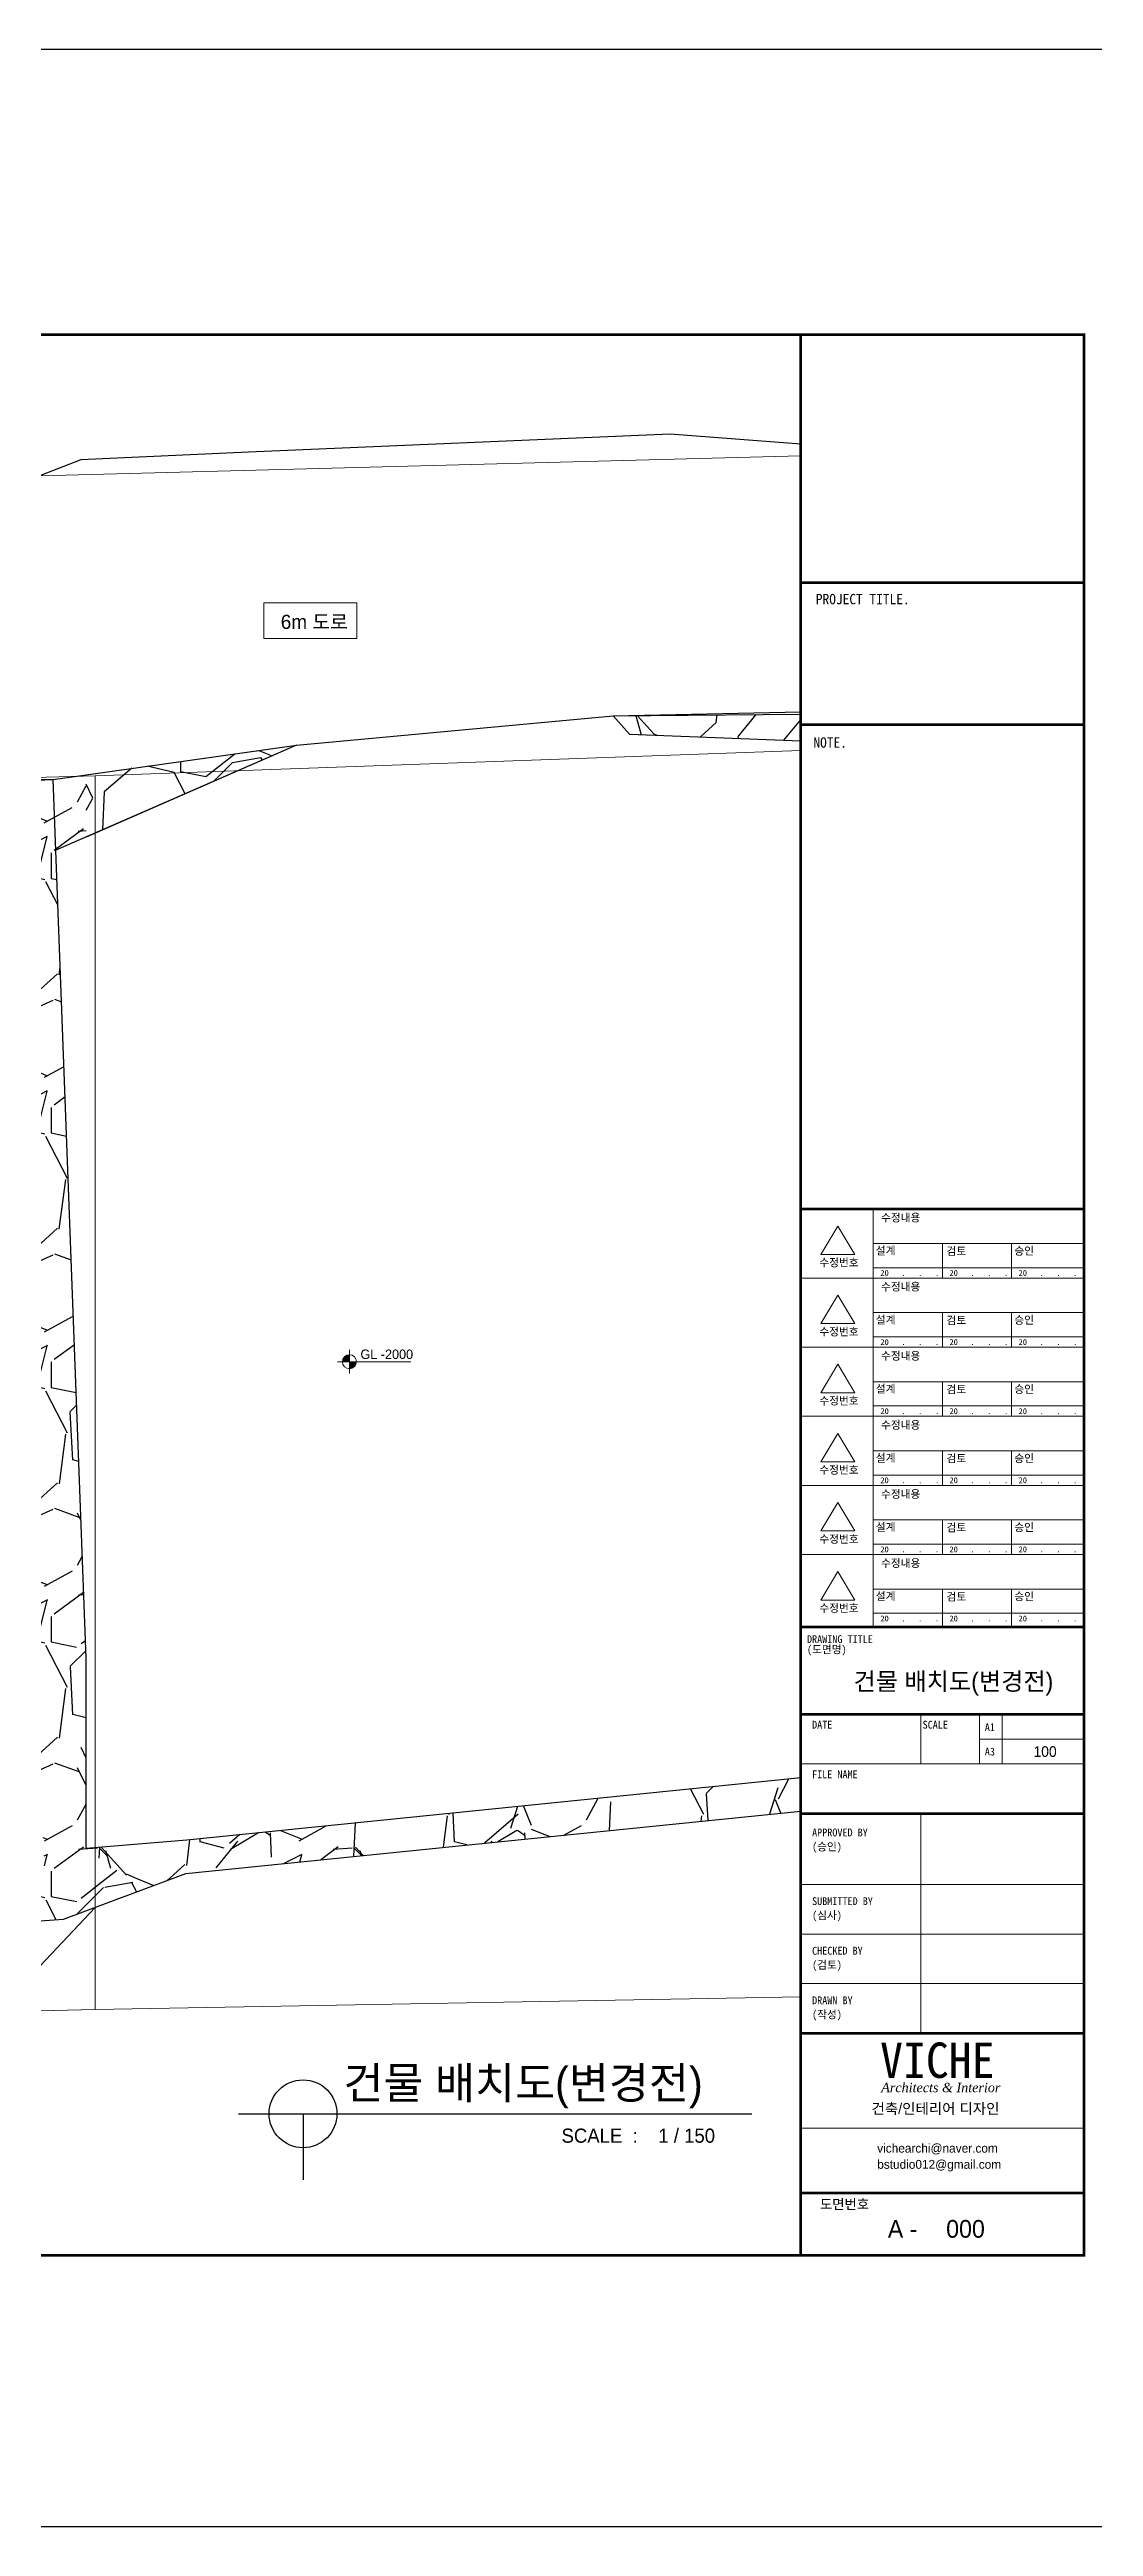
# Model space of a CAD drawing. Header units: millimetres. Extents: x 2237537 to 2823092, y 532110 to 734861.
# Drawn here: x 2604680 to 2626783, y 682425 to 734861 of the extents above; entities that cross this region are included whole.
import ezdxf
from ezdxf.enums import TextEntityAlignment as Align

# ---------------------------------------------------------------- set-up
doc = ezdxf.new("R2010")
doc.units = ezdxf.units.MM
doc.header["$LTSCALE"] = 300
doc.header["$MEASUREMENT"] = 0
doc.layers.get('0').update_dxf_attribs({"lineweight": 0})
for name, color, linetype in [('2', 2, 'Continuous'), ('A-SHT', 9, 'Continuous'), ('BOX-T1', 3, 'Continuous'), ('BOX-T2', 4, 'Continuous'), ('COL', 2, 'Continuous'), ('DIM', 7, 'Continuous'), ('FORM', 4, 'Continuous'), ('LINE', 7, 'Continuous'), ('TEX', 3, 'Continuous'), ('건물', 4, 'Continuous'), ('도면층4', 3, 'Continuous')]:
    doc.layers.add(name, color=color, linetype=linetype)
doc.layers.add('지적선', color=1, linetype='Continuous', lineweight=13)
doc.layers.add('타이틀글자', color=7, linetype='Continuous', lineweight=13)
doc.styles.add('box3', font='Expo M.ttf')
doc.styles.add('box4', font='GulimChe.ttf')
doc.styles.add('doul2', font='TIMESI.TTF')
doc.styles.add('RXHS', font='Expo M.ttf')
doc.styles.add('STYLE1', font='DotumChe.ttf')
doc.styles.add('울릉도', font='Expo M.ttf')
doc.styles.add('주열', font='Dotum.ttf')
doc.styles.add('타이틀', font='H2HDRM.TTF')
doc.styles.add('휴먼세엑스포', font='Dotum.ttf')

# ---------------------------------------------------------------- blocks, each defined once
blk = doc.blocks.new('FORM')
for p, q in [((156736, 34982), (156736, 34282)), ((157563, 34982), (157563, 34282)), ((157883, 34982), (157883, 34282)), ((157563, 34632), (159038, 34632)), ((155038, 34282), (159038, 34282)), ((156736, 33582), (156736, 30482)), ((155038, 32582), (159038, 32582)), ((155038, 31882), (159038, 31882)), ((155038, 31182), (159038, 31182))]:
    blk.add_line(p, q)
for points in [[(156063, 42115), (156063, 41140)], [(155561, 41874), (155320, 41473), (155801, 41473), (155561, 41874)], [(156063, 41627), (159038, 41627)], [(157039, 41627), (157039, 41140)], [(158014, 41627), (158014, 41140)], [(156063, 41286), (159038, 41286)], [(155038, 41140), (159038, 41140)], [(155038, 41140), (159038, 41140)], [(156063, 41140), (156063, 40164)], [(155561, 40899), (155320, 40497), (155801, 40497), (155561, 40899)], [(156063, 40652), (159038, 40652)], [(157039, 40652), (157039, 40164)], [(158014, 40652), (158014, 40164)], [(156063, 40311), (159038, 40311)], [(155038, 40164), (159038, 40164)], [(155038, 40164), (159038, 40164)], [(155561, 39924), (155320, 39522), (155801, 39522), (155561, 39924)], [(156063, 40164), (156063, 39189)], [(156063, 39677), (159038, 39677)], [(157039, 39677), (157039, 39189)], [(158014, 39677), (158014, 39189)], [(155038, 39189), (159038, 39189)], [(155038, 39189), (159038, 39189)], [(156063, 39335), (159038, 39335)], [(156063, 39189), (156063, 38214)], [(155561, 38948), (155320, 38547), (155801, 38547), (155561, 38948)], [(156063, 38702), (159038, 38702)], [(157039, 38702), (157039, 38214)], [(158014, 38702), (158014, 38214)], [(155038, 38214), (159038, 38214)], [(155038, 38214), (159038, 38214)], [(156063, 38360), (159038, 38360)], [(156063, 38214), (156063, 37239)], [(155561, 37973), (155320, 37571), (155801, 37571), (155561, 37973)], [(156063, 37726), (159038, 37726)], [(157039, 37726), (157039, 37239)], [(158014, 37726), (158014, 37239)], [(155038, 37239), (159038, 37239)], [(155038, 37239), (159038, 37239)], [(156063, 37385), (159038, 37385)], [(156063, 37239), (156063, 36213)], [(155561, 36998), (155320, 36596), (155801, 36596), (155561, 36998)], [(156063, 36751), (159038, 36751)], [(157039, 36751), (157039, 36213)], [(158014, 36751), (158014, 36213)], [(156063, 36410), (159038, 36410)], [(155038, 29140), (159038, 29140)]]:
    blk.add_lwpolyline(points)
at = {"layer": 'A-SHT'}
blk.add_lwpolyline([(157038, 42115), (159038, 42115)], dxfattribs=at)
at = {"layer": 'FORM', "flags": 128}
blk.add_lwpolyline([(162564, 26543), (159542, 26543), (159542, 23521), (162564, 23521), (162564, 58478), (159542, 58478), (159542, 55456), (162564, 55456), (162564, 58478), (115719, 58478), (115719, 55456), (118742, 55456), (118742, 58478), (115719, 58478), (115719, 23521), (118742, 23521), (118742, 26543), (115719, 26543), (115719, 23521), (162564, 23521)], dxfattribs=at)
at = {"layer": 'FORM', "const_width": 37.8}
blk.add_lwpolyline([(120245, 27347), (120245, 54452), (159038, 54452), (159038, 27347)], close=True, dxfattribs=at)
at = {"layer": 'FORM'}
for points, const_width in [([(159038, 50952), (155038, 50952)], 37.5), ([(159038, 48952), (155038, 48952)], 37.5), ([(155038, 42115), (159038, 42115)], 37.5), ([(155038, 36213), (159038, 36213)], 37.5), ([(155038, 34982), (159038, 34982)], 37.5), ([(155038, 33582), (159038, 33582)], 37.1), ([(155038, 30482), (159038, 30482)], 37.1), ([(155038, 28225), (159038, 28225)], 37.5)]:
    blk.add_lwpolyline(points, dxfattribs=dict(at, const_width=const_width))
at = {"layer": 'BOX-T2', "style": 'box4'}
for s, height, p in [('PROJECT TITLE.', 146.29, (155914, 50649)), ('NOTE.', 146.3, (155454, 48625))]:
    blk.add_text(s, height=height, dxfattribs=at).set_placement(p, align=Align.CENTER)
for s, height, p in [('수정내용', 110.6, (156172, 41937)), ('수정번호', 110.6, (155301, 41303)), ('설계', 110.6, (156098, 41472)), ('20   .   .   .', 82.9, (156163, 41171)), ('검토', 110.6, (157097, 41464)), ('20   .   .   .', 82.9, (157138, 41171)), ('승인', 110.6, (158054, 41468)), ('20   .   .   .', 82.9, (158114, 41171)), ('수정내용', 110.6, (156172, 40962)), ('설계', 110.6, (156098, 40496)), ('검토', 110.6, (157097, 40488)), ('승인', 110.6, (158054, 40493)), ('수정번호', 110.6, (155301, 40328)), ('20   .   .   .', 82.9, (156163, 40195)), ('20   .   .   .', 82.9, (157138, 40195)), ('20   .   .   .', 82.9, (158114, 40195)), ('수정내용', 110.6, (156172, 39986)), ('설계', 110.6, (156098, 39521)), ('검토', 110.6, (157097, 39513)), ('승인', 110.6, (158054, 39518)), ('수정번호', 110.6, (155301, 39353)), ('20   .   .   .', 82.9, (156163, 39220)), ('20   .   .   .', 82.9, (157138, 39220)), ('20   .   .   .', 82.9, (158114, 39220)), ('수정내용', 110.6, (156172, 39011)), ('수정번호', 110.6, (155301, 38377)), ('설계', 110.6, (156098, 38546)), ('검토', 110.6, (157097, 38538)), ('승인', 110.6, (158054, 38542)), ('20   .   .   .', 82.9, (156163, 38245)), ('수정내용', 110.6, (156172, 38036)), ('20   .   .   .', 82.9, (157138, 38245)), ('20   .   .   .', 82.9, (158114, 38245)), ('수정번호', 110.6, (155301, 37402)), ('설계', 110.6, (156098, 37571)), ('검토', 110.6, (157097, 37563)), ('승인', 110.6, (158054, 37567)), ('20   .   .   .', 82.9, (156163, 37270)), ('수정내용', 110.6, (156172, 37061)), ('20   .   .   .', 82.9, (157138, 37270)), ('20   .   .   .', 82.9, (158114, 37270)), ('설계', 110.6, (156098, 36595)), ('검토', 110.6, (157097, 36587)), ('승인', 110.6, (158054, 36592)), ('수정번호', 110.6, (155301, 36427)), ('20   .   .   .', 82.9, (156163, 36294)), ('20   .   .   .', 82.9, (157138, 36294)), ('20   .   .   .', 82.9, (158114, 36294)), ('DRAWING TITLE', 110.59, (155127, 35989)), ('(도면명)', 110.6, (155127, 35843)), ('DATE', 110.6, (155199, 34781)), ('SCALE', 110.6, (156759, 34781)), ('A1', 110.6, (157637, 34746)), ('A3', 110.6, (157637, 34402)), ('FILE NAME', 110.6, (155199, 34081)), ('APPROVED BY', 110.59, (155199, 33260)), ('(승인)', 110.6, (155199, 33060)), ('SUBMITTED BY', 110.59, (155199, 32291)), ('(심사)', 110.6, (155199, 32091)), ('CHECKED BY', 110.6, (155199, 31591)), ('(검토)', 110.6, (155199, 31391)), ('DRAWN BY', 110.6, (155199, 30891)), ('(작성)', 110.6, (155199, 30691)), ('도면번호', 138.3, (155310, 28000))]:
    blk.add_text(s, height=height, dxfattribs=at).set_placement(p)

msp = doc.modelspace()

# ---------------------------------------------------------------- hatches: boundary and pattern name
at = {"ltscale": 10000}
h = msp.add_hatch(color=256, dxfattribs=at)
h.paths.add_polyline_path([(2611030.2, 707081.1), (2611030.2, 707231.1, 0.4142136), (2610880.2, 707081.1)])
h.paths.add_polyline_path([(2611030.2, 706931.1, 0.4142136), (2611180.2, 707081.1), (2611030.2, 707081.1)])
at = {"layer": 'LINE'}
h = msp.add_hatch(dxfattribs=at)
h.set_pattern_fill('GRAVEL', color=142, scale=150000, angle=45.00931, style=0)
h.set_pattern_definition([(273.022113, (3172410.14, 554335.7), (2701.5333, -45798.92095), [512.582, -50745.756]), (229.97901, (3172437.16, 553823.84), (29629.226217, 35027.849136), [879.608, -87081.004]), (177.519707, (3171871.52, 553150.23), (56576.066075, -2684.93579), [620.223, -61402.057]), (312.28301, (3171494.63, 551425.95), (-51196.65541, 56567.27514), [801.008, -79299.613]), (337.843008, (3172033.54, 550833.35), (-45802.43255, 18851.08033), [785.451, -77759.711]), (42.28301, (3172760.99, 550537.11), (-56567.26918, -51196.648823), [801.008, -79299.604]), (82.703513, (3173353.6, 551076.03), (-8072.20512, -61965.08392), [1059.291, -104869.66]), (117.264612, (3173488.13, 552126.74), (-40423.83559, 78121.72622), [1000.08, -99007.965]), (166.438907, (3173030, 553015.71), (-56577.77277, 13461.14884), [803.72, -79568.26]), (220.24571, (3172248.68, 553204.17), (32324.49721, 26946.02419), [917.57, -44960.852]), (267.406713, (3171548.32, 552611.36), (-2684.04434, -61964.173003), [1186.617, -117475.212]), (183.82341, (3174188.28, 554066.6), (-35022.5273, -2699.77888), [405.008, -40095.904]), (216.47851, (3173784.17, 554039.58), (40406.29923, 29641.34507), [770.523, -76281.904]), (270.0093, (3173164.6, 553581.5), (2694.513, -2693.638), [538.814, -4849.336]), (248.20791, (3172652.7, 553716.1), (8079.18757, 18859.9215), [290.162, -28725.902]), (336.81071, (3172545, 553446.7), (-10777.1913, 5386.407), [410.35, -20107.203]), (75.97311, (3172922.2, 553285.1), (2691.8747, 13470.8187), [666.48, -21549.452]), (206.5744, (3173083.7, 553931.7), (8081.7918, 2695.3964), [481.93, -11566.35]), (61.39881, (3170982.68, 551883.86), (18852.87825, 35026.06345), [675.132, -66838.204]), (115.35551, (3171305.87, 552476.61), (18865.09659, -40408.02107), [566.399, -56073.308]), (338.20791, (3172544.8, 554470.43), (-18859.92243, 8079.18976), [580.32, -28435.804]), (28.61981, (3173083.67, 554255), (-35019.93468, -18864.260224), [675.132, -66838.204]), (24.45331, (3172653.28, 550213.8), (-18857.236, -8085.3178), [651.053, -31901.552]), (339.78441, (3173245.93, 550483.3), (-43107.81577, 16157.47837), [545.508, -54005.408]), (111.81071, (3175266.27, 551803.74), (-8085.31854, 18857.2958), [580.32, -28435.804]), (62.36331, (3175050.66, 552342.52), (-24239.26719, -45803.2346), [638.675, -63228.604]), (114.45331, (3173946.4, 550483.43), (8085.32, -18857.23694), [325.527, -32227.205]), (146.31921, (3175104.66, 551642.1), (-13471.6514, 8080.022), [194.273, -19233.003]), (210.9731, (3174943, 551749.8), (10775.4335, 5389.915), [785.45, -14923.576]), (231.01831, (3174269.54, 551345.58), (24241.843164, 29638.74042), [727.9, -72062.104]), (348.6994, (3173164.7, 553042.7), (-8082.6649, 2692.7581), [549.486, -13187.672]), (38.16651, (3173703.53, 552935), (51180.93882, 40419.465717), [959.336, -94974.005]), (105.95471, (3174457.77, 553527.8), (8087.02853, -29633.46508), [392.262, -38834.105]), (135.0093, (3174350, 553905), (-5388.154, -0.875), [228.6, -3581.4]), (165.265707, (3174134.83, 551372.5), (29636.12937, -8077.43086), [529.3, -52400.857]), (93.022113, (3173622.94, 551507.12), (-2701.5333, 45798.92095), [1025.165, -50233.206]), (45.0093, (3173569, 552531), (-0.876, 5388.154), [990.6, -2819.4]), (10.314107, (3174269.23, 553231.44), (-45797.9518, -8089.62217), [602.415, -59638.955]), (299.06391, (3174861.9, 553339.3), (8084.4397, -13469.10513), [554.744, -27182.554]), (252.655313, (3175131.4, 552854.4), (-24233.959016, -78132.172943), [903.218, -89418.756]), (220.43541, (3174862.13, 551992.26), (-37711.819124, -32335.072687), [955.544, -94598.705]), (220.43541, (3174862.13, 551992.26), (-37711.819124, -32335.072687), [955.544, -94598.705])])
h.paths.add_polyline_path([(2586276, 719389.7), (2585488, 719341.4), (2585155.1, 715804.6), (2585086.3, 697900), (2602643, 695122.2), (2604599.7, 695947.8), (2601843.5, 696401.5), (2592206.3, 697823), (2586753.8, 698562.1), (2586474.6, 706826)])
h.paths.add_polyline_path([(2604599.7, 695947.8), (2604575.5, 695253.2), (2604977.1, 695280.4), (2605644.7, 695530.2), (2605644.7, 696053.9)])
h.paths.add_polyline_path([(2605644.7, 696053.9), (2605644.7, 695530.2), (2607565.2, 696248.9)])
h.paths.add_polyline_path([(2604599.7, 695947.8), (2602643, 695122.2), (2604575.5, 695253.2)], flags=17)
h.paths.add_polyline_path([(2597584.5, 718849.1), (2597584.5, 718848.4), (2604332.7, 718621), (2604361.7, 719409.4), (2604265.8, 719409.1)], flags=17)
h.paths.add_polyline_path([(2604361.7, 719409.4), (2604332.7, 718621), (2604730.4, 718606.3), (2604760, 719410.8)], flags=17)
h.paths.add_polyline_path([(2586209.2, 723616.1), (2584966.9, 723087.5), (2585608.7, 720623.2), (2585488, 719341.4), (2586276, 719389.7)])
h.paths.add_polyline_path([(2605452.7, 696776), (2605425.3, 696031.6), (2607563.8, 696248.7), (2607589.8, 696956.4)])
h.paths.add_polyline_path([(2604599.7, 695947.8), (2605425.3, 696031.6), (2605452.7, 696776), (2605452.7, 700803.4), (2604816.3, 717899.3), (2605452.7, 718186.1), (2605452.7, 719385.3), (2604760, 719410.8), (2604730.4, 718606.3), (2604332.7, 718621), (2604332.7, 700708.8)])
h.paths.add_polyline_path([(2620584.1, 697570.7), (2620584.1, 698275.8), (2607589.8, 696956.4), (2607563.8, 696248.7)])
h = msp.add_hatch(dxfattribs=at)
h.set_pattern_fill('GRAVEL', color=142, scale=150000, angle=45.00931, style=0)
h.set_pattern_definition([(273.0221, (2623220.67, 702297.62), (2701.5333, -45798.921), [512.58, -50745.76]), (229.979, (2623247.7, 701785.75), (29629.2262, 35027.8491), [879.61, -87081]), (177.5197, (2622682.05, 701112.14), (56576.066, -2684.9358), [620.22, -61402.06]), (312.283, (2622305.16, 699387.87), (-51196.6554, 56567.2751), [801.01, -79299.61]), (337.843, (2622844.07, 698795.26), (-45802.4326, 18851.0803), [785.45, -77759.71]), (42.283, (2623571.52, 698499.03), (-56567.2692, -51196.6488), [801.01, -79299.6]), (82.7035, (2624164.13, 699037.94), (-8072.2051, -61965.0839), [1059.29, -104869.66]), (117.2646, (2624298.66, 700088.65), (-40423.8356, 78121.7262), [1000.08, -99007.97]), (166.4389, (2623840.52, 700977.62), (-56577.7728, 13461.1488), [803.72, -79568.26]), (220.2457, (2623059.2, 701166.08), (32324.497, 26946.024), [917.57, -44960.85]), (267.4067, (2622358.85, 700573.27), (-2684.04434, -61964.173), [1186.62, -117475.21]), (183.8234, (2624998.8, 702028.5), (-35022.527, -2699.779), [405, -40095.9]), (216.4785, (2624594.7, 702001.5), (40406.2992, 29641.345), [770.52, -76281.9]), (270.01, (2623975, 701543.4), (2694.5, -2693.64), [538.8, -4849.34]), (248.208, (2623463.24, 701678), (8079.188, 18859.921), [290.16, -28725.9]), (336.8107, (2623355.5, 701408.6), (-10777.191, 5386.407), [410.35, -20107.2]), (75.973, (2623732.7, 701247), (2691.875, 13470.819), [666.48, -21549.45]), (206.5744, (2623894.3, 701893.6), (8081.79, 2695.396), [481.93, -11566.35]), (61.3988, (2621793.2, 699845.78), (18852.8782, 35026.0635), [675.13, -66838.2]), (115.3555, (2622116.4, 700438.53), (18865.0966, -40408.021), [566.4, -56073.3]), (338.208, (2623355.35, 702432.35), (-18859.922, 8079.19), [580.32, -28435.8]), (28.6198, (2623894.2, 702216.9), (-35019.9347, -18864.2602), [675.13, -66838.2]), (24.4533, (2623463.8, 698175.7), (-18857.236, -8085.318), [651.05, -31901.55]), (339.7844, (2624056.46, 698445.23), (-43107.8158, 16157.4784), [545.5, -54005.4]), (111.8107, (2626076.8, 699765.65), (-8085.319, 18857.296), [580.32, -28435.8]), (62.3633, (2625861.2, 700304.43), (-24239.2672, -45803.2346), [638.67, -63228.6]), (114.4533, (2624756.9, 698445.34), (8085.32, -18857.237), [325.53, -32227.2]), (146.3192, (2625915.2, 699604), (-13471.651, 8080.022), [194.27, -19233]), (210.973, (2625753.5, 699711.7), (10775.434, 5389.915), [785.45, -14923.58]), (231.0183, (2625080.07, 699307.5), (24241.8432, 29638.7404), [727.9, -72062.1]), (348.6994, (2623975.2, 701004.6), (-8082.665, 2692.76), [549.5, -13187.67]), (38.1665, (2624514.06, 700896.91), (51180.9388, 40419.4657), [959.34, -94974]), (105.9547, (2625268.3, 701489.73), (8087.0285, -29633.465), [392.26, -38834.1]), (135.01, (2625160.5, 701867), (-5388.15, -0.9), [228.6, -3581.4]), (165.2657, (2624945.36, 699334.41), (29636.1294, -8077.431), [529.3, -52400.86]), (93.0221, (2624433.46, 699469.04), (-2701.5333, 45798.921), [1025.16, -50233.2]), (45.01, (2624379.4, 700492.8), (-0.9, 5388.15), [990.6, -2819.4]), (10.3141, (2625079.76, 701193.35), (-45797.9518, -8089.6222), [602.42, -59638.96]), (299.064, (2625672.44, 701301.2), (8084.44, -13469.105), [554.74, -27182.55]), (252.6553, (2625941.93, 700816.32), (-24233.959, -78132.173), [903.22, -89418.76]), (220.4354, (2625672.66, 699954.17), (-37711.8191, -32335.0727), [955.54, -94598.7]), (220.4354, (2625672.66, 699954.17), (-37711.8191, -32335.0727), [955.54, -94598.7])])
h.paths.add_polyline_path([(2624231.4, 698888.2), (2624397.5, 703397.8), (2622860.6, 703454.3), (2622694.5, 698944.7)], flags=9)
h.paths.add_polyline_path([(2620584.1, 720228.5), (2620584.1, 720792.3), (2616974.2, 720761.7), (2616960.5, 720367.5)])
h = msp.add_hatch(dxfattribs=at)
h.set_pattern_fill('GRAVEL', color=142, scale=150000, angle=45.00931, style=0)
h.set_pattern_definition([(273.022, (2606672.55, 720848.14), (2701.533, -45798.92), [512.58, -50745.76]), (229.979, (2606699.58, 720336.27), (29629.226, 35027.849), [879.6, -87081]), (177.52, (2606133.93, 719662.66), (56576.066, -2684.936), [620.22, -61402.06]), (312.283, (2605757.04, 717938.39), (-51196.6554, 56567.275), [801, -79299.61]), (337.843, (2606295.95, 717345.78), (-45802.4326, 18851.08), [785.45, -77759.71]), (42.283, (2607023.4, 717049.55), (-56567.269, -51196.649), [801, -79299.6]), (82.7035, (2607616.01, 717588.46), (-8072.205, -61965.084), [1059.29, -104869.66]), (117.2646, (2607750.54, 718639.17), (-40423.8356, 78121.726), [1000.08, -99007.97]), (166.439, (2607292.4, 719528.14), (-56577.773, 13461.149), [803.72, -79568.26]), (220.246, (2606511.1, 719716.6), (32324.497, 26946.024), [917.57, -44960.85]), (267.4067, (2605810.73, 719123.79), (-2684.0443, -61964.173), [1186.62, -117475.21]), (183.823, (2608450.7, 720579.02), (-35022.527, -2699.78), [405, -40095.9]), (216.4785, (2608046.58, 720552.01), (40406.299, 29641.345), [770.52, -76281.9]), (270.01, (2607427, 720094), (2694.5, -2693.6), [538.8, -4849.3]), (248.208, (2606915.1, 720228.54), (8079.19, 18859.92), [290.16, -28725.9]), (336.81, (2606807.4, 719959.1), (-10777.19, 5386.41), [410.35, -20107.2]), (75.973, (2607184.6, 719797.53), (2691.87, 13470.82), [666.5, -21549.45]), (206.574, (2607346.1, 720444.1), (8081.8, 2695.4), [481.9, -11566.35]), (61.399, (2605245.1, 718396.3), (18852.878, 35026.063), [675.13, -66838.2]), (115.3555, (2605568.29, 718989.05), (18865.097, -40408.021), [566.4, -56073.3]), (338.208, (2606807.24, 720982.87), (-18859.92, 8079.19), [580.3, -28435.8]), (28.62, (2607346.09, 720767.43), (-35019.935, -18864.26), [675.13, -66838.2]), (24.453, (2606915.7, 716726.24), (-18857.236, -8085.318), [651.05, -31901.55]), (339.7844, (2607508.34, 716995.75), (-43107.816, 16157.478), [545.5, -54005.4]), (111.811, (2609528.7, 718316.17), (-8085.32, 18857.296), [580.3, -28435.8]), (62.363, (2609313.07, 718854.95), (-24239.267, -45803.235), [638.67, -63228.6]), (114.453, (2608208.8, 716995.86), (8085.32, -18857.237), [325.53, -32227.2]), (146.32, (2609367.1, 718154.5), (-13471.65, 8080.02), [194.3, -19233]), (210.973, (2609205.4, 718262.2), (10775.43, 5389.91), [785.45, -14923.6]), (231.0183, (2608531.95, 717858.02), (24241.843, 29638.74), [727.9, -72062.1]), (348.7, (2607427.1, 719555.1), (-8082.66, 2692.76), [549.5, -13187.7]), (38.1665, (2607965.94, 719447.43), (51180.939, 40419.466), [959.34, -94974]), (105.955, (2608720.2, 720040.25), (8087.03, -29633.465), [392.26, -38834.1]), (135.01, (2608612.4, 720417.4), (-5388, -0.9), [228.6, -3581.4]), (165.266, (2608397.25, 717884.94), (29636.13, -8077.43), [529.3, -52400.86]), (93.022, (2607885.35, 718019.56), (-2701.533, 45798.92), [1025.16, -50233.2]), (45.01, (2607831.3, 719043.3), (-0.9, 5388), [990.6, -2819.4]), (10.314, (2608531.65, 719743.87), (-45797.952, -8089.622), [602.42, -59638.96]), (299.064, (2609124.33, 719851.73), (8084.44, -13469.105), [554.74, -27182.55]), (252.6553, (2609393.81, 719366.84), (-24233.959, -78132.173), [903.22, -89418.76]), (220.4354, (2609124.55, 718504.69), (-37711.819, -32335.0727), [955.54, -94598.7]), (220.4354, (2609124.55, 718504.69), (-37711.819, -32335.0727), [955.54, -94598.7])])
h.paths.add_polyline_path([(2605452.7, 719508.5), (2605452.7, 719479.9), (2605644.7, 719485.1), (2605644.7, 718272.6), (2609911.3, 720137.7)])
h.paths.add_polyline_path([(2605644.7, 719485.1), (2605452.7, 719479.9), (2605452.7, 718188.7), (2605644.7, 718272.6)])
h.paths.add_polyline_path([(2609904.4, 718692), (2609959.2, 720181), (2608490.2, 720235.1), (2608435.4, 718746.1)], flags=9)

# ---------------------------------------------------------------- linework, layer by layer
at = {"ltscale": 10000}
for p, q in [((2610780.2, 707081.1), (2612331.3, 707081.1)), ((2611030.2, 706831.1), (2611030.2, 707331.1))]:
    msp.add_line(p, q, dxfattribs=at)
at = {"color": 3, "linetype": 'ByBlock'}
msp.add_lwpolyline([(2605644.5, 695530.2), (2603547.5, 693315.1)], dxfattribs=at)
at = {"ltscale": 10000}
msp.add_circle((2611030.2, 707081.1), 150, dxfattribs=at)
at = {"layer": '2'}
for p, q in [((2608680, 691161.5), (2619552.6, 691161.5)), ((2610047.4, 691161.5), (2610047.4, 689764.2))]:
    msp.add_line(p, q, dxfattribs=at)
msp.add_circle((2610047.4, 691161.5), 718.7, dxfattribs=at)
at = {"layer": 'FORM', "const_width": 56.3}
msp.add_lwpolyline([(2620584.1, 688164), (2620584.1, 728821.8)], dxfattribs=at)
at = {"layer": 'LINE', "color": 251}
for p, q in [((2608895.7, 726339.3), (2605345.2, 726171.8)), ((2617818.8, 726721.3), (2608895.7, 726339.3)), ((2620584.1, 726506), (2617818.8, 726721.3)), ((2605345.2, 726171.8), (2604488.6, 725845.1)), ((2609911.3, 720137.7), (2616612.6, 720758.6)), ((2616612.6, 720758.6), (2620584.1, 720837.6)), ((2604760, 719410.8), (2609911.3, 720137.7)), ((2596909.7, 719383.6), (2604760, 719410.8))]:
    msp.add_line(p, q, dxfattribs=at)
at = {"layer": 'LINE', "color": 142}
for p, q in [((2616612.6, 720758.6), (2620584.1, 720792.3)), ((2616612.6, 720758.6), (2616960.5, 720367.5)), ((2609911.3, 720137.7), (2604815.9, 717910.3)), ((2609911.3, 720137.7), (2605452.7, 718188.7)), ((2616960.5, 720367.5), (2620584.1, 720228.5)), ((2604760, 719410.8), (2597578.3, 718848.6)), ((2605452.7, 700803.4), (2604760, 719410.8)), ((2605452.7, 696776), (2605452.7, 700803.4)), ((2620584.1, 698275.8), (2607589.8, 696956.4)), ((2607565.2, 696248.9), (2620584.1, 697570.7)), ((2607589.8, 696956.4), (2605452.7, 696776)), ((2604977.1, 695280.4), (2607565.2, 696248.9)), ((2602643, 695122.2), (2604977.1, 695280.4))]:
    msp.add_line(p, q, dxfattribs=at)
at = {"layer": 'LINE', "color": 3}
msp.add_line((2605452.7, 719508.5), (2609911.3, 720137.7), dxfattribs=at)
at = {"layer": '건물', "color": 251, "linetype": 'ByBlock'}
for p, q in [((2608895.7, 726339.3), (2605345.2, 726171.8)), ((2608895.7, 726339.3), (2605345.2, 726171.8)), ((2617818.8, 726721.3), (2608895.7, 726339.3)), ((2617818.8, 726721.3), (2608895.7, 726339.3)), ((2620584.1, 726506), (2617818.8, 726721.3)), ((2620584.1, 726506), (2617818.8, 726721.3)), ((2605345.2, 726171.8), (2604488.6, 725845.1)), ((2605345.2, 726171.8), (2604488.6, 725845.1)), ((2609911.3, 720137.7), (2616612.6, 720758.6)), ((2609911.3, 720137.7), (2616612.6, 720758.6)), ((2616612.6, 720758.6), (2620584.1, 720837.6)), ((2616612.6, 720758.6), (2620584.1, 720837.6)), ((2604760, 719410.8), (2609911.3, 720137.7)), ((2604760, 719410.8), (2609911.3, 720137.7)), ((2596909.7, 719383.6), (2604760, 719410.8)), ((2596909.7, 719383.6), (2604760, 719410.8))]:
    msp.add_line(p, q, dxfattribs=at)
at = {"layer": '지적선'}
for p, q in [((2596893.6, 719247.5), (2605644.7, 719485.1)), ((2605644.7, 719485.1), (2605644.7, 693366)), ((2605644.7, 693366), (2584060.3, 692845.6))]:
    msp.add_line(p, q, dxfattribs=at)
for points in [[(2620584.1, 720019.4), (2605644.5, 719485.3), (2596893.4, 719247.7), (2596730.9, 722428.9), (2596570.6, 725565.6), (2604488.1, 725836.3), (2620584.1, 726259.6)], [(2620584.1, 693638.7), (2605644.5, 693366.2), (2605644.5, 719485.3), (2620584.1, 720019.4)], [(2584293.5, 688164), (2584060.1, 692845.8), (2605644.5, 693366.2), (2620584.1, 693638.7)]]:
    msp.add_lwpolyline(points, dxfattribs=at)
msp.add_lwpolyline([(2584017.2, 721958.8), (2596730.9, 722428.9), (2596893.4, 719247.7), (2605644.5, 719485.3), (2605644.5, 693366.2), (2584060.1, 692845.8)], close=True, dxfattribs=at)
at = {"layer": '타이틀글자'}
msp.add_lwpolyline([(2609217.2, 723145.9), (2611188.8, 723145.9), (2611188.8, 722395.2), (2609217.2, 722395.2)], close=True, dxfattribs=at)

# ---------------------------------------------------------------- block references
at = {"xscale": 1.5, "yscale": 1.5, "zscale": 1.5}
msp.add_blockref('FORM', (2388027.3, 647143.5), dxfattribs=at)

# ---------------------------------------------------------------- texts
at = {"color": 6, "style": 'STYLE1'}
msp.add_text('VICHE', height=750, dxfattribs=at).set_placement((2622265.1, 691920.1))
at = {"layer": '2', "style": '휴먼세엑스포'}
for s, height, p in [('건물 배치도(변경전)', 675, (2610902.1, 691815.8)), ('SCALE  :    1 / 150', 300, (2615520.5, 690698.2))]:
    msp.add_text(s, height=height, dxfattribs=at).set_placement(p, align=Align.MIDDLE_LEFT)
at = {"layer": 'BOX-T1', "style": 'box3'}
msp.add_text('건축/인테리어 디자인', height=225, dxfattribs=at).set_placement((2622084.3, 691158.3))
for s, p in [('vichearchi@naver.com', (2622204.8, 690282.6)), ('bstudio012@gmail.com', (2622204.8, 689940.6))]:
    msp.add_text(s, height=187.5, dxfattribs=at).set_placement(p, align=Align.BOTTOM_LEFT)
at = {"layer": 'COL', "style": '타이틀'}
msp.add_text('건물 배치도(변경전)', height=375, dxfattribs=at).set_placement((2621705, 700128.9))
at = {"layer": 'DIM', "color": 7, "ltscale": 3000, "style": 'RXHS'}
msp.add_text('GL -2000', height=200, dxfattribs=at).set_placement((2611262.9, 707140.1))
at = {"layer": 'TEX', "style": '주열'}
for s, height, p in [('100', 225, (2625513.8, 698716.9)), ('A - ', 375, (2622429.5, 688537.7)), ('000', 375, (2623664.7, 688537.7))]:
    msp.add_text(s, height=height, dxfattribs=at).set_placement(p)
at = {"layer": '도면층4', "color": 3, "style": 'doul2'}
msp.add_text('Architects & Interior', height=197.802, dxfattribs=at).set_placement((2622289.9, 691717.7), align=Align.MIDDLE_LEFT)
at = {"layer": '타이틀글자', "style": '울릉도'}
msp.add_text('6m 도로', height=300, dxfattribs=at).set_placement((2609575.5, 722595.1))

doc.saveas('drawing.dxf')
